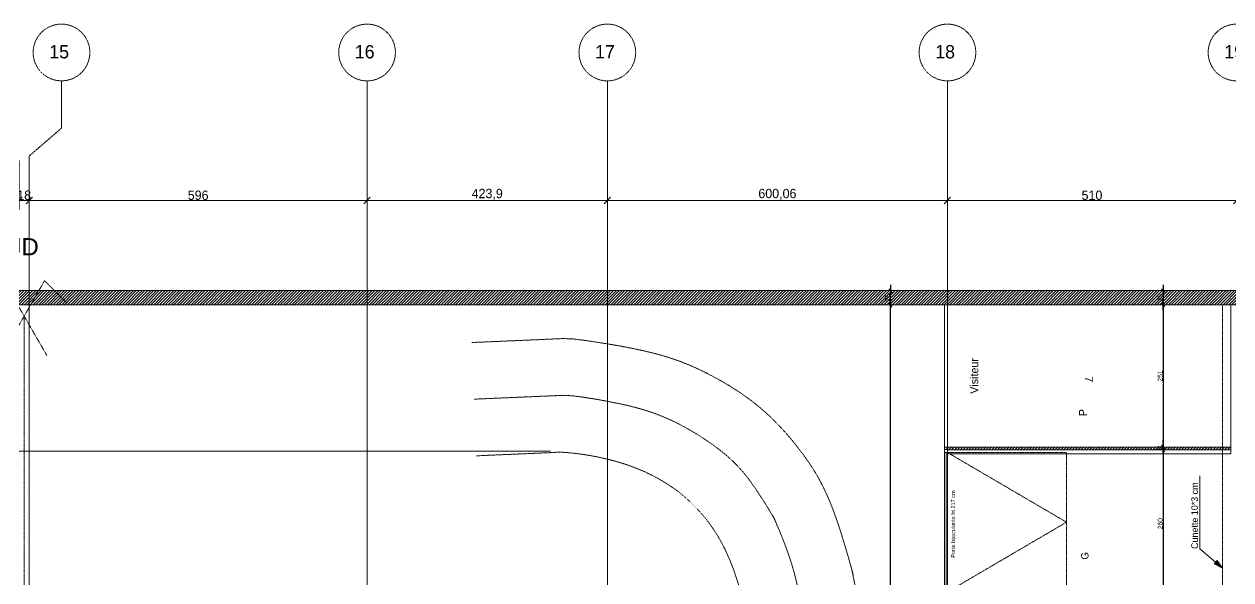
# Model space of a CAD drawing. Header units: millimetres. Extents: x -26249 to 60250, y -21218 to 23336.
# Drawn here: x 17047 to 19176, y -18562 to -17582 of the extents above; entities that cross this region are included whole.
import ezdxf

# ---------------------------------------------------------------- set-up
doc = ezdxf.new("R2010")
doc.units = ezdxf.units.MM
for name, pattern in [('ISO-02', [0.75, 0.6, -0.15]), ('Style de ligne -1', [0.41664, 0.20828, -0.20836]), ('Style de ligne -11', [0.347222, 0.20828, -0.138942]), ('Style de ligne -6', [1.04164, 0.625, -0.20828, 0.06943, -0.13893]), ('VW-01', [0.41656, 0.20828, -0.20828])]:
    doc.linetypes.add(name, pattern=pattern)
for name, color, linetype, lineweight in [('B GÈnÈral_Hatch', 7, 'Continuous', 5), ('B Général', 7, 'Continuous', 5), ('C ANNOTATIONS-cotation', 7, 'Continuous', 5), ('C ANNOTATIONS-prestations', 7, 'Continuous', 5), ('C ANNOTATIONS-texte', 7, 'Continuous', 5), ('C ANNOTATIONS-texte_Hatch', 7, 'Continuous', 5)]:
    doc.layers.add(name, color=color, linetype=linetype, lineweight=lineweight)
doc.layers.add('C ANNOTATIONS-axes', color=1, linetype='ISO-02', lineweight=13, true_color=0xff0000)
doc.styles.add('Arial', font='arial.ttf')
doc.styles.add('Eurostile', font='')
doc.styles.get('Eurostile').set_extended_font_data('Eurostile')
doc.dimstyles.new('100é', dxfattribs={"dimtxt": 20.229601, "dimasz": 6.232178, "dimexe": 10, "dimexo": 25, "dimgap": 1, "dimtad": 1, "dimdec": 1, "dimtxsty": 'Arial', "dimblk": 'VW_SLASH', "dimblk1": 'VW_SLASH', "dimblk2": 'VW_SLASH', "dimcen": 0, "dimdle": 10, "dimazin": 0, "dimtfac": 1, "dimtdec": 1, "dimtix": 1, "dimtmove": 0, "dimatfit": 0, "dimldrblk": 'VW_FILLEDARROW', "dimfxl": 25, "dimfxlon": 1, "dimfrac": 2, "dimtolj": 1, "dimarcsym": 0})
doc.dimstyles.new('Arch', dxfattribs={"dimtxt": 20.229601, "dimasz": 11.224121, "dimexe": 15.875, "dimexo": 7.9375, "dimgap": 7.9375, "dimtad": 1, "dimdec": 1, "dimtxsty": 'Arial', "dimblk": 'VW_SLASH-1', "dimblk1": 'VW_SLASH-1', "dimblk2": 'VW_SLASH-1', "dimcen": 0, "dimdle": 7.9375, "dimazin": 0, "dimtfac": 1, "dimtdec": 1, "dimtix": 1, "dimtmove": 0, "dimatfit": 0, "dimldrblk": 'VW_FILLEDARROW-1', "dimfxl": 1, "dimfrac": 2, "dimtolj": 1, "dimarcsym": 0})
pattern_1 = [(45, (7235.0697, -23502.3608), (2.4253472, -2.6458333), [])]

# ---------------------------------------------------------------- blocks, each defined once
blk = doc.blocks.new('Parking Spaces-5')
at = {"layer": 'B Général', "color": 7, "linetype": 'Continuous', "lineweight": 5}
for p, q in [((0, 0), (0, 500)), ((263, 0), (263, 500)), ((0, 0), (263, 0))]:
    blk.add_line(p, q, dxfattribs=at)
at = {"layer": 'B Général', "color": 7, "extrusion": (0, 0, -1), "insert": (131.5, 250), "char_height": 14.1, "attachment_point": 5, "text_direction": (1, 0, 0), "line_spacing_factor": 0.894142, "style": 'Eurostile'}
blk.add_mtext('7', dxfattribs=at)
blk = doc.blocks.new('Porte basculante ht200cm')
at = {"layer": 'B Général', "color": 7, "linetype": 'Style de ligne -1', "lineweight": 5}
for p, q in [((-123, -2.5), (0, -212.5)), ((0, -212.5), (123, -2.5))]:
    blk.add_line(p, q, dxfattribs=at)
at = {"layer": 'B Général', "color": 7, "linetype": 'Continuous', "lineweight": 5, "flags": 128}
for points in [[(-128, 2.5), (128, 2.5), (128, -2.5), (-128, -2.5)], [(-123, 2.5), (123, 2.5), (123, -0.5), (-123, -0.5)]]:
    blk.add_lwpolyline(points, close=True, dxfattribs=at)
at = {"layer": 'B Général', "flags": 128}
for points in [[(-128, 2.5), (-123, 2.5), (-123, -2.5), (-128, -2.5)], [(123, 2.5), (128, 2.5), (128, -2.5), (123, -2.5)]]:
    blk.add_lwpolyline(points, close=True, dxfattribs=at)
at = {"layer": 'B Général', "color": 7, "linetype": 'Style de ligne -1', "lineweight": 5, "flags": 128}
blk.add_lwpolyline([(-123, -2.5), (123, -2.5), (123, -212.5), (-123, -212.5)], close=True, dxfattribs=at)
at = {"layer": 'B Général', "insert": (-66, -238.4), "char_height": 12.9, "attachment_point": 1, "line_spacing_factor": 0.894142, "style": 'Eurostile'}
blk.add_mtext('G', dxfattribs=at)
at = {"layer": 'C ANNOTATIONS-prestations', "insert": (-62.6, -9), "char_height": 7.059, "attachment_point": 1, "line_spacing_factor": 0.894142, "style": 'Eurostile'}
blk.add_mtext('Porte basculante ht 217 cm', dxfattribs=at)
blk = doc.blocks.new('Groupe-110-1')
at = {"layer": 'B GÈnÈral_Hatch', "linetype": 'Continuous', "lineweight": 0}
blk.add_hatch(color=7, dxfattribs=at).paths.add_polyline_path([(11216, 4148), (11214.9, 4143), (11213.3, 4147.9)])
at = {"layer": 'B Général', "color": 7, "lineweight": 5, "flags": 128}
blk.add_lwpolyline([(11216, 4148), (11214.9, 4143), (11213.3, 4147.9)], close=True, dxfattribs=at)
at = {"layer": 'B Général', "color": 7, "linetype": 'VW-01', "lineweight": 5}
for points, knots in [([(10601.1, 5358.8), (10682.9, 5362.3), (10764.8, 5365.9), (10770.9, 5365.4), (10777.1, 5364.9), (11221.2, 5329.1), (11282.8, 4896.9), (11283.5, 4892), (11284.2, 4887), (11299.5, 4517), (11314.8, 4147.1)], [0, 0, 0, 1, 1, 2, 2, 3, 3, 4, 4, 5, 5, 5]), ([(10605.4, 5258.9), (10684.2, 5262.3), (10762.9, 5265.7), (10766, 5265.5), (10769.1, 5265.2), (11133.5, 5235.9), (11183.8, 4882.8), (11184.1, 4880.4), (11184.5, 4877.9), (11199.7, 4510.4), (11214.9, 4143)], [0, 0, 0, 1, 1, 2, 2, 3, 3, 4, 4, 5, 5, 5]), ([(10609.7, 5159), (10685.4, 5162.3), (10761.1, 5165.5), (11045.8, 5142.6), (11084.8, 4868.7), (11099.9, 4503.8), (11114.9, 4138.8)], [0, 0, 0, 1, 1, 2, 2, 3, 3, 3])]:
    blk.add_open_spline(points, degree=2, knots=knots, dxfattribs=at)
blk = doc.blocks.new('VW_SLASH')
at = {"color": 0, "linetype": 'ByBlock', "lineweight": -2}
blk.add_line((1.6, 0), (-1, 0), dxfattribs=at)
at = {"color": 0, "linetype": 'Continuous', "lineweight": 20, "flags": 128}
blk.add_lwpolyline([(0.5, 0.5), (-0.5, -0.5)], dxfattribs=at)
blk = doc.blocks.new('*D913')
at = {"layer": 'C ANNOTATIONS-cotation', "color": 0, "linetype": 'Continuous', "lineweight": -2, "transparency": 16777216}
for p, q in [((19056.1, -18333), (19046.1, -18333)), ((19056.1, -18339.2), (19056.1, -18586.7))]:
    blk.add_line(p, q, dxfattribs=at)
at = {"layer": 'Defpoints', "color": 0, "linetype": 'Continuous', "transparency": 16777216}
for p in [(19074.1, -18333), (19056.1, -18593), (19129.6, -18593)]:
    blk.add_point(p, dxfattribs=at)
at = {"layer": 'C ANNOTATIONS-cotation', "color": 0, "linetype": 'Continuous', "lineweight": -2, "transparency": 16777216, "xscale": 6.232177734375, "yscale": 6.232177734375, "zscale": 6.232177734375}
for p, rotation in [((19056.1, -18333), 90), ((19056.1, -18593), 270)]:
    blk.add_blockref('VW_SLASH', p, dxfattribs=dict(at, rotation=rotation))
at = {"layer": 'C ANNOTATIONS-cotation', "color": 0, "linetype": 'Continuous', "lineweight": 5, "transparency": 16777216, "insert": (19050.8, -18463), "char_height": 8.47, "attachment_point": 5, "rotation": 90, "style": 'Eurostile'}
blk.add_mtext('\\A1;260', dxfattribs=at)
blk = doc.blocks.new('VW_FILLEDARROW')
at = {"linetype": 'Continuous', "lineweight": 0}
blk.add_hatch(color=0, dxfattribs=at).paths.add_polyline_path([(-1.6, 0.43), (0, 0), (-1.6, -0.43)])
at = {"color": 0, "linetype": 'Continuous', "lineweight": 5, "flags": 128}
blk.add_lwpolyline([(-1.6, 0.43), (0, 0), (-1.6, -0.43)], close=True, dxfattribs=at)
blk = doc.blocks.new('*D914')
at = {"layer": 'C ANNOTATIONS-cotation', "color": 0, "linetype": 'Continuous', "lineweight": -2, "transparency": 16777216}
for p, q in [((19056.1, -18328), (19046.1, -18328)), ((19056.1, -18321.7), (19056.1, -18315.5)), ((19056.1, -18328), (19056.1, -18333)), ((19056.1, -18333), (19046.1, -18333)), ((19056.1, -18339.2), (19056.1, -18345.4))]:
    blk.add_line(p, q, dxfattribs=at)
at = {"layer": 'Defpoints', "color": 0, "linetype": 'Continuous', "transparency": 16777216}
for p in [(19066.1, -18328), (19056.1, -18333), (19074.1, -18333)]:
    blk.add_point(p, dxfattribs=at)
at = {"layer": 'C ANNOTATIONS-cotation', "color": 0, "linetype": 'Continuous', "lineweight": -2, "transparency": 16777216, "xscale": 6.232177734375, "yscale": 6.232177734375, "zscale": 6.232177734375}
for p, rotation in [((19056.1, -18328), 270), ((19056.1, -18333), 90)]:
    blk.add_blockref('VW_SLASH', p, dxfattribs=dict(at, rotation=rotation))
at = {"layer": 'C ANNOTATIONS-cotation', "color": 0, "linetype": 'Continuous', "lineweight": 5, "transparency": 16777216, "insert": (19050.8, -18330.5), "char_height": 8.47, "attachment_point": 5, "rotation": 90, "style": 'Eurostile'}
blk.add_mtext('\\A1;5', dxfattribs=at)
blk = doc.blocks.new('*D915')
at = {"layer": 'C ANNOTATIONS-cotation', "color": 0, "linetype": 'Continuous', "lineweight": -2, "transparency": 16777216}
for p, q in [((19056.1, -18083.2), (19056.1, -18321.7)), ((19056.1, -18328), (19046.1, -18328))]:
    blk.add_line(p, q, dxfattribs=at)
at = {"layer": 'Defpoints', "color": 0, "linetype": 'Continuous', "transparency": 16777216}
for p in [(19133.6, -18077), (19056.1, -18328), (19066.1, -18328)]:
    blk.add_point(p, dxfattribs=at)
at = {"layer": 'C ANNOTATIONS-cotation', "color": 0, "linetype": 'Continuous', "lineweight": -2, "transparency": 16777216, "xscale": 6.232177734375, "yscale": 6.232177734375, "zscale": 6.232177734375}
for p, rotation in [((19056.1, -18077), 90), ((19056.1, -18328), 270)]:
    blk.add_blockref('VW_SLASH', p, dxfattribs=dict(at, rotation=rotation))
at = {"layer": 'C ANNOTATIONS-cotation', "color": 0, "linetype": 'Continuous', "lineweight": 5, "transparency": 16777216, "insert": (19050.8, -18202.5), "char_height": 8.47, "attachment_point": 5, "rotation": 90, "style": 'Eurostile'}
blk.add_mtext('\\A1;251', dxfattribs=at)
blk = doc.blocks.new('*D916')
at = {"layer": 'C ANNOTATIONS-cotation', "color": 0, "linetype": 'Continuous', "lineweight": -2, "transparency": 16777216}
blk.add_line((19056.1, -18058.2), (19056.1, -18070.7), dxfattribs=at)
at = {"layer": 'Defpoints', "color": 0, "linetype": 'Continuous', "transparency": 16777216}
for p in [(19120.1, -18052), (19056.1, -18077), (19133.6, -18077)]:
    blk.add_point(p, dxfattribs=at)
at = {"layer": 'C ANNOTATIONS-cotation', "color": 0, "linetype": 'Continuous', "lineweight": -2, "transparency": 16777216, "xscale": 6.232177734375, "yscale": 6.232177734375, "zscale": 6.232177734375}
for p, rotation in [((19056.1, -18052), 90), ((19056.1, -18077), 270)]:
    blk.add_blockref('VW_SLASH', p, dxfattribs=dict(at, rotation=rotation))
at = {"layer": 'C ANNOTATIONS-cotation', "color": 0, "linetype": 'Continuous', "lineweight": 5, "transparency": 16777216, "insert": (19050.8, -18064.5), "char_height": 8.47, "attachment_point": 5, "rotation": 90, "style": 'Eurostile'}
blk.add_mtext('\\A1;25', dxfattribs=at)
blk = doc.blocks.new('Groupe-64-1')
at = {"layer": 'B Général', "color": 1, "linetype": 'Style de ligne -11', "lineweight": 5}
blk.add_line((2145.7, -1173.9), (2145.7, 946.1), dxfattribs=at)
at = {"layer": 'B Général', "color": 1, "linetype": 'Style de ligne -11', "lineweight": 5, "flags": 128}
for points in [[(2185.7, 876.8), (2109.7, 1008.4), (2069.7, 968.4)], [(2105.7, 876.8), (2181.7, 1008.4), (2221.7, 968.4)]]:
    blk.add_lwpolyline(points, dxfattribs=at)
at = {"layer": 'B Général', "color": 1, "insert": (2119.8, 1083.6), "char_height": 30.34, "attachment_point": 1, "line_spacing_factor": 0.958078, "style": 'Arial'}
blk.add_mtext('JD', dxfattribs=at)
blk = doc.blocks.new('VW_SLASH-1')
at = {"color": 0, "linetype": 'ByBlock', "lineweight": -2}
blk.add_line((0.71, 0), (-1, 0), dxfattribs=at)
at = {"color": 0, "linetype": 'Continuous', "lineweight": 20, "flags": 128}
blk.add_lwpolyline([(0.5, 0.5), (-0.5, -0.5)], dxfattribs=at)
blk = doc.blocks.new('*D18')
at = {"layer": 'C ANNOTATIONS-cotation', "color": 0, "linetype": 'Continuous', "lineweight": -2, "transparency": 16777216}
for p, q in [((2136.7, 1220.6), (2136.7, 1134.1)), ((2154.7, 1220.6), (2154.7, 1134.1)), ((2125.4, 1150), (2114.2, 1150)), ((2154.7, 1150), (2136.7, 1150)), ((2165.9, 1150), (2177.1, 1150))]:
    blk.add_line(p, q, dxfattribs=at)
at = {"layer": 'Defpoints', "color": 0, "transparency": 16777216}
for p in [(2136.7, 1228.6), (2154.7, 1228.6), (2136.7, 1150)]:
    blk.add_point(p, dxfattribs=at)
at = {"layer": 'C ANNOTATIONS-cotation', "color": 0, "lineweight": -2, "transparency": 16777216, "xscale": 11.22412109375, "yscale": 11.22412109375, "zscale": 11.22412109375}
blk.add_blockref('VW_SLASH-1', (2136.7, 1150), dxfattribs=at)
at = {"layer": 'C ANNOTATIONS-cotation', "color": 0, "lineweight": -2, "transparency": 16777216, "xscale": 11.22412109375, "yscale": 11.22412109375, "zscale": 11.22412109375, "rotation": 180}
blk.add_blockref('VW_SLASH-1', (2154.7, 1150), dxfattribs=at)
at = {"layer": 'C ANNOTATIONS-cotation', "color": 0, "lineweight": 5, "transparency": 16777216, "insert": (2145.7, 1159.2), "char_height": 16.45, "attachment_point": 5, "style": 'Eurostile'}
blk.add_mtext('\\A1;18', dxfattribs=at)
blk = doc.blocks.new('VW_FILLEDARROW-1')
at = {"linetype": 'Continuous', "lineweight": 0}
blk.add_hatch(color=0, dxfattribs=at).paths.add_polyline_path([(-1.41, 0.38), (0, 0), (-1.41, -0.38)])
at = {"color": 0, "linetype": 'Continuous', "lineweight": 5, "flags": 128}
blk.add_lwpolyline([(-1.41, 0.38), (0, 0), (-1.41, -0.38)], close=True, dxfattribs=at)
blk = doc.blocks.new('*D19')
at = {"layer": 'C ANNOTATIONS-cotation', "color": 0, "linetype": 'Continuous', "lineweight": -2, "transparency": 16777216}
for p, q in [((2750.7, 1289), (2750.7, 1134.1)), ((2154.7, 1220.6), (2154.7, 1134.1)), ((2739.4, 1150), (2165.9, 1150))]:
    blk.add_line(p, q, dxfattribs=at)
at = {"layer": 'Defpoints', "color": 0, "transparency": 16777216}
for p in [(2750.7, 1296.9), (2154.7, 1228.6), (2154.7, 1150)]:
    blk.add_point(p, dxfattribs=at)
at = {"layer": 'C ANNOTATIONS-cotation', "color": 0, "lineweight": -2, "transparency": 16777216, "xscale": 11.22412109375, "yscale": 11.22412109375, "zscale": 11.22412109375, "rotation": 180}
blk.add_blockref('VW_SLASH-1', (2154.7, 1150), dxfattribs=at)
at = {"layer": 'C ANNOTATIONS-cotation', "color": 0, "lineweight": -2, "transparency": 16777216, "xscale": 11.22412109375, "yscale": 11.22412109375, "zscale": 11.22412109375}
blk.add_blockref('VW_SLASH-1', (2750.7, 1150), dxfattribs=at)
at = {"layer": 'C ANNOTATIONS-cotation', "color": 0, "lineweight": 5, "transparency": 16777216, "insert": (2452.7, 1159.2), "char_height": 16.45, "attachment_point": 5, "style": 'Eurostile'}
blk.add_mtext('\\A1;596', dxfattribs=at)
blk = doc.blocks.new('*D20')
at = {"layer": 'C ANNOTATIONS-cotation', "color": 0, "linetype": 'Continuous', "lineweight": -2, "transparency": 16777216}
for p, q in [((2750.7, 1289), (2750.7, 1134.1)), ((3174.6, 1234.8), (3174.6, 1134.1)), ((3163.4, 1150), (2761.9, 1150))]:
    blk.add_line(p, q, dxfattribs=at)
at = {"layer": 'Defpoints', "color": 0, "transparency": 16777216}
for p in [(2750.7, 1296.9), (3174.6, 1242.7), (2750.7, 1150)]:
    blk.add_point(p, dxfattribs=at)
at = {"layer": 'C ANNOTATIONS-cotation', "color": 0, "lineweight": -2, "transparency": 16777216, "xscale": 11.22412109375, "yscale": 11.22412109375, "zscale": 11.22412109375, "rotation": 180}
blk.add_blockref('VW_SLASH-1', (2750.7, 1150), dxfattribs=at)
at = {"layer": 'C ANNOTATIONS-cotation', "color": 0, "lineweight": -2, "transparency": 16777216, "xscale": 11.22412109375, "yscale": 11.22412109375, "zscale": 11.22412109375}
blk.add_blockref('VW_SLASH-1', (3174.6, 1150), dxfattribs=at)
at = {"layer": 'C ANNOTATIONS-cotation', "color": 0, "lineweight": 5, "transparency": 16777216, "insert": (2962.6, 1160.8), "char_height": 16.45, "attachment_point": 5, "style": 'Eurostile'}
blk.add_mtext('\\A1;423,9', dxfattribs=at)
blk = doc.blocks.new('*D21')
at = {"layer": 'C ANNOTATIONS-cotation', "color": 0, "linetype": 'Continuous', "lineweight": -2, "transparency": 16777216}
for p, q in [((3174.6, 1234.8), (3174.6, 1134.1)), ((3774.6, 1190.6), (3774.6, 1134.1)), ((3763.4, 1150), (3185.8, 1150))]:
    blk.add_line(p, q, dxfattribs=at)
at = {"layer": 'Defpoints', "color": 0, "transparency": 16777216}
for p in [(3174.6, 1242.7), (3774.6, 1198.6), (3174.6, 1150)]:
    blk.add_point(p, dxfattribs=at)
at = {"layer": 'C ANNOTATIONS-cotation', "color": 0, "lineweight": -2, "transparency": 16777216, "xscale": 11.22412109375, "yscale": 11.22412109375, "zscale": 11.22412109375, "rotation": 180}
blk.add_blockref('VW_SLASH-1', (3174.6, 1150), dxfattribs=at)
at = {"layer": 'C ANNOTATIONS-cotation', "color": 0, "lineweight": -2, "transparency": 16777216, "xscale": 11.22412109375, "yscale": 11.22412109375, "zscale": 11.22412109375}
blk.add_blockref('VW_SLASH-1', (3774.6, 1150), dxfattribs=at)
at = {"layer": 'C ANNOTATIONS-cotation', "color": 0, "lineweight": 5, "transparency": 16777216, "insert": (3474.6, 1160.8), "char_height": 16.45, "attachment_point": 5, "style": 'Eurostile'}
blk.add_mtext('\\A1;600,06', dxfattribs=at)
blk = doc.blocks.new('*D22')
at = {"layer": 'C ANNOTATIONS-cotation', "color": 0, "linetype": 'Continuous', "lineweight": -2, "transparency": 16777216}
for p, q in [((4284.6, 1230.6), (4284.6, 1134.1)), ((3774.6, 1190.6), (3774.6, 1134.1)), ((4273.4, 1150), (3785.9, 1150))]:
    blk.add_line(p, q, dxfattribs=at)
at = {"layer": 'Defpoints', "color": 0, "transparency": 16777216}
for p in [(4284.6, 1238.6), (3774.6, 1198.6), (3774.6, 1150)]:
    blk.add_point(p, dxfattribs=at)
at = {"layer": 'C ANNOTATIONS-cotation', "color": 0, "lineweight": -2, "transparency": 16777216, "xscale": 11.22412109375, "yscale": 11.22412109375, "zscale": 11.22412109375, "rotation": 180}
blk.add_blockref('VW_SLASH-1', (3774.6, 1150), dxfattribs=at)
at = {"layer": 'C ANNOTATIONS-cotation', "color": 0, "lineweight": -2, "transparency": 16777216, "xscale": 11.22412109375, "yscale": 11.22412109375, "zscale": 11.22412109375}
blk.add_blockref('VW_SLASH-1', (4284.6, 1150), dxfattribs=at)
at = {"layer": 'C ANNOTATIONS-cotation', "color": 0, "lineweight": 5, "transparency": 16777216, "insert": (4029.6, 1159.2), "char_height": 16.45, "attachment_point": 5, "style": 'Eurostile'}
blk.add_mtext('\\A1;510', dxfattribs=at)
blk = doc.blocks.new('*D940')
at = {"layer": 'C ANNOTATIONS-cotation', "color": 0, "linetype": 'Continuous', "lineweight": -2, "transparency": 16777216}
blk.add_line((18575.1, -18070.7), (18575.1, -18058.2), dxfattribs=at)
at = {"layer": 'Defpoints', "color": 0, "linetype": 'Continuous', "transparency": 16777216}
for p in [(18575.1, -18052), (18638.1, -18052), (18638.1, -18077)]:
    blk.add_point(p, dxfattribs=at)
at = {"layer": 'C ANNOTATIONS-cotation', "color": 0, "linetype": 'Continuous', "lineweight": -2, "transparency": 16777216, "xscale": 6.232177734375, "yscale": 6.232177734375, "zscale": 6.232177734375}
for p, rotation in [((18575.1, -18052), 90), ((18575.1, -18077), 270)]:
    blk.add_blockref('VW_SLASH', p, dxfattribs=dict(at, rotation=rotation))
at = {"layer": 'C ANNOTATIONS-cotation', "color": 0, "linetype": 'Continuous', "lineweight": 5, "transparency": 16777216, "insert": (18569.8, -18064.5), "char_height": 8.47, "attachment_point": 5, "rotation": 90, "style": 'Eurostile'}
blk.add_mtext('\\A1;25', dxfattribs=at)
blk = doc.blocks.new('*D941')
at = {"layer": 'C ANNOTATIONS-cotation', "color": 0, "linetype": 'Continuous', "lineweight": -2, "transparency": 16777216}
for p, q in [((18575.1, -19709.8), (18575.1, -18083.2)), ((18581.1, -19716), (18565.1, -19716))]:
    blk.add_line(p, q, dxfattribs=at)
at = {"layer": 'Defpoints', "color": 0, "linetype": 'Continuous', "transparency": 16777216}
for p in [(18575.1, -18077), (18638.1, -18077), (18606.1, -19716)]:
    blk.add_point(p, dxfattribs=at)
at = {"layer": 'C ANNOTATIONS-cotation', "color": 0, "linetype": 'Continuous', "lineweight": -2, "transparency": 16777216, "xscale": 6.232177734375, "yscale": 6.232177734375, "zscale": 6.232177734375}
for p, rotation in [((18575.1, -18077), 90), ((18575.1, -19716), 270)]:
    blk.add_blockref('VW_SLASH', p, dxfattribs=dict(at, rotation=rotation))
at = {"layer": 'C ANNOTATIONS-cotation', "color": 0, "linetype": 'Continuous', "lineweight": 5, "transparency": 16777216, "insert": (18569.8, -18896.5), "char_height": 8.47, "attachment_point": 5, "rotation": 90, "style": 'Eurostile'}
blk.add_mtext('\\A1;1639', dxfattribs=at)
blk = doc.blocks.new('Groupe-127-1')
at = {"layer": 'C ANNOTATIONS-texte_Hatch', "linetype": 'Continuous', "lineweight": 0}
blk.add_hatch(color=7, dxfattribs=at).paths.add_polyline_path([(11916.3, 4974.6), (11925.5, 4961), (11910.7, 4968.2)])
at = {"layer": 'C ANNOTATIONS-texte', "flags": 128}
blk.add_lwpolyline([(11925.5, 4961), (11885.9, 4994.8), (11885.9, 5123.5)], dxfattribs=at)
at = {"layer": 'C ANNOTATIONS-texte', "lineweight": 5, "flags": 128}
blk.add_lwpolyline([(11916.3, 4974.6), (11925.5, 4961), (11910.7, 4968.2)], close=True, dxfattribs=at)
at = {"layer": 'C ANNOTATIONS-texte', "color": 7, "insert": (11870.6, 4994.8), "char_height": 11.765, "attachment_point": 1, "rotation": 90, "line_spacing_factor": 0.894142, "style": 'Eurostile'}
blk.add_mtext('Cunette 10*3 cm', dxfattribs=at)
blk = doc.blocks.new('axes 2')
at = {"layer": 'B Général', "color": 1, "linetype": 'Style de ligne -6', "lineweight": 13}
for p, q in [((2750.672, -1173.93), (2750.672, 1361.07)), ((3174.575, -1173.93), (3174.575, 1361.07)), ((3774.633, -1173.93), (3774.633, 1361.07))]:
    blk.add_line(p, q, dxfattribs=at)
at = {"layer": 'B Général', "color": 1, "linetype": 'Style de ligne -6', "lineweight": 13, "flags": 128}
blk.add_lwpolyline([(2211.596, 1361.07), (2211.596, 1277.57), (2154.672, 1228.57), (2154.672, -1373.93)], dxfattribs=at)
at = {"layer": 'B Général', "color": 1, "linetype": 'VW-01', "lineweight": 13}
for centre in [(2211.596, 1411.07), (2750.672, 1411.07), (3174.575, 1411.07), (3774.633, 1411.07), (4284.633, 1411.07)]:
    blk.add_circle(centre, 50, dxfattribs=at)
at = {"layer": 'B Général', "color": 7}
blk.add_blockref('Groupe-64-1', (0, 0), dxfattribs=at)
at = {"layer": 'B Général', "color": 7, "char_height": 23.4956, "attachment_point": 1, "line_spacing_factor": 0.895453, "style": 'Eurostile'}
for s, insert in [('15', (2189.944, 1424.159)), ('16', (2729.019, 1424.159)), ('17', (3152.923, 1424.159)), ('18', (3752.98, 1424.159)), ('19', (4262.98, 1424.159))]:
    blk.add_mtext(s, dxfattribs=dict(at, insert=insert))
at = {"layer": 'C ANNOTATIONS-cotation', "color": 7, "linetype": 'Continuous', "lineweight": 5}
for base, p1, p2, picture, middle in [((2154.672, 1150), (2750.672, 1296.902), (2154.672, 1228.57), '*D19', (2452.672, 1159.223)), ((2750.672, 1150), (3174.575, 1242.69), (2750.672, 1296.902), '*D20', (2962.623, 1160.79)), ((3174.575, 1150), (3774.633, 1198.57), (3174.575, 1242.69), '*D21', (3474.604, 1160.79)), ((3774.633, 1150), (4284.633, 1238.57), (3774.633, 1198.57), '*D22', (4029.633, 1159.223)), ((2136.672, 1150), (2154.672, 1228.57), (2136.672, 1228.57), '*D18', (2145.672, 1159.223))]:
    dim = blk.add_linear_dim(base=base, p1=p1, p2=p2, dimstyle='Arch', override={"dimtxt": 16.446886, "dimgap": 1, "dimdec": 2, "dimpost": '<>', "dimtxsty": 'Eurostile', "dimtmove": 2}, dxfattribs=at)
    dim.commit()
    dim.dimension.update_dxf_attribs({"geometry": picture, "text_midpoint": middle})

msp = doc.modelspace()

# ---------------------------------------------------------------- hatches: boundary and pattern name
at = {"layer": 'B GÈnÈral_Hatch', "linetype": 'Continuous', "lineweight": 5}
h = msp.add_hatch(dxfattribs=at)
h.set_pattern_fill('50_BETON', style=0, pattern_type=2)
h.set_pattern_definition(pattern_1)
h.paths.add_polyline_path([(19245.515, -18076.972), (19265.515, -18051.972), (15665.725, -18051.972), (15667.383, -18076.972)])
h = msp.add_hatch(dxfattribs=at)
h.set_pattern_fill('50_BETON', style=0, pattern_type=2)
h.set_pattern_definition(pattern_1)
h.paths.add_polyline_path([(18675.015, -18332.472), (18670.515, -18327.972), (18670.515, -18332.472)])
h = msp.add_hatch(dxfattribs=at)
h.set_pattern_fill('50_BETON', style=0, pattern_type=2)
h.set_pattern_definition(pattern_1)
h.paths.add_polyline_path([(19175.515, -18327.972), (18670.515, -18327.972), (18675.515, -18332.972), (19175.515, -18332.972)])

# ---------------------------------------------------------------- linework, layer by layer
at = {"layer": 'B Général', "color": 7, "linetype": 'Continuous', "lineweight": 18}
for p, q in [((15665.725, -18051.972), (19265.515, -18051.972)), ((15667.383, -18076.972), (19245.515, -18076.972)), ((18670.515, -18332.472), (18670.515, -18327.972)), ((18670.515, -18327.972), (19175.515, -18327.972)), ((18675.515, -18332.972), (19175.515, -18332.972))]:
    msp.add_line(p, q, dxfattribs=at)
at = {"layer": 'B Général', "color": 7, "linetype": 'Continuous', "lineweight": 5}
for p, q in [((15665.725, -18051.972), (19265.515, -18051.972)), ((15667.383, -18076.972), (19245.515, -18076.972)), ((18670.515, -18860.972), (18670.515, -18076.972)), ((18670.515, -18332.472), (18670.515, -18327.972)), ((18670.515, -18327.972), (19175.515, -18327.972)), ((19175.515, -18332.972), (19175.515, -18327.972)), ((18675.015, -18332.472), (18670.515, -18332.472)), ((18675.515, -18334.472), (18675.515, -18332.972)), ((18675.515, -18332.972), (18675.515, -18339.472)), ((18675.515, -18332.972), (19175.515, -18332.972))]:
    msp.add_line(p, q, dxfattribs=at)
at = {"layer": 'B Général', "color": 250, "linetype": 'VW-01', "lineweight": 18, "true_color": 0x444444}
msp.add_line((19160.53, -18612.972), (19160.53, -18076.972), dxfattribs=at)
at = {"layer": 'B Général', "color": 140, "linetype": 'Continuous', "lineweight": 5, "true_color": 0x02abea}
msp.add_line((17975.416, -18335.203), (16295.416, -18335.203), dxfattribs=at)

# ---------------------------------------------------------------- block references
at = {"layer": 'B Général', "color": 7, "xscale": -1, "rotation": 90}
msp.add_blockref('Parking Spaces-5', (19175.515, -18076.972), dxfattribs=at)
at = {"layer": 'B Général', "color": 7}
msp.add_blockref('Groupe-110-1', (7235.07, -23502.361), dxfattribs=at)
at = {"layer": 'B Général', "color": 7, "rotation": 89.99999999668654}
msp.add_blockref('Porte basculante ht200cm', (18673.015, -18460.472), dxfattribs=at)
at = {"layer": 'C ANNOTATIONS-axes', "color": 7}
msp.add_blockref('axes 2', (14900.882, -19043.042), dxfattribs=at)
at = {"layer": 'C ANNOTATIONS-texte', "color": 7}
msp.add_blockref('Groupe-127-1', (7235.07, -23502.361), dxfattribs=at)

# ---------------------------------------------------------------- texts
at = {"layer": 'B Général', "insert": (18907.535, -18273.433), "char_height": 14.118, "attachment_point": 1, "rotation": 90, "line_spacing_factor": 0.894142, "style": 'Eurostile'}
msp.add_mtext('P', dxfattribs=at)
at = {"layer": 'C ANNOTATIONS-texte', "color": 7, "insert": (18715.673, -18202.472), "char_height": 14.118, "width": 251, "attachment_point": 2, "rotation": 90, "line_spacing_factor": 0.894142, "style": 'Eurostile'}
msp.add_mtext('Visiteur', dxfattribs=at)

# ---------------------------------------------------------------- dimensions: what is measured, and where the dimension line sits
at = {"layer": 'C ANNOTATIONS-cotation', "color": 7, "linetype": 'Continuous', "lineweight": 5}
for base, p1, p2, angle, override, picture, middle in [((18575.07, -18051.972), (18638.07, -18076.972), (18638.07, -18051.972), 270, {"dimtxt": 8.470801, "dimdec": 0, "dimpost": '<>', "dimtxsty": 'Eurostile', "dimse1": 1, "dimse2": 1, "dimtmove": 2}, '*D940', (18569.834, -18064.472)), ((19056.07, -18076.972), (19120.07, -18051.972), (19133.57, -18076.972), 90, {"dimtxt": 8.470801, "dimdec": 0, "dimpost": '<>', "dimtxsty": 'Eurostile', "dimse1": 1, "dimse2": 1, "dimtmove": 2}, '*D916', (19050.834, -18064.472)), ((18575.07, -18076.972), (18606.07, -19716.014), (18638.07, -18076.972), 270, {"dimtxt": 8.470801, "dimdec": 0, "dimpost": '<>', "dimtxsty": 'Eurostile', "dimse2": 1, "dimtmove": 2}, '*D941', (18569.834, -18896.493)), ((19056.07, -18327.972), (19133.57, -18076.972), (19066.07, -18327.972), 90, {"dimtxt": 8.470801, "dimdec": 0, "dimpost": '<>', "dimtxsty": 'Eurostile', "dimse1": 1, "dimtmove": 2}, '*D915', (19050.834, -18202.472)), ((19056.07, -18332.972), (19066.07, -18327.972), (19074.07, -18332.972), 90, {"dimtxt": 8.470801, "dimdec": 0, "dimpost": '<>', "dimtxsty": 'Eurostile', "dimtmove": 2}, '*D914', (19050.834, -18330.472)), ((19056.07, -18592.972), (19074.07, -18332.972), (19129.57, -18592.972), 90, {"dimtxt": 8.470801, "dimdec": 0, "dimpost": '<>', "dimtxsty": 'Eurostile', "dimse2": 1, "dimtmove": 2}, '*D913', (19050.834, -18462.972))]:
    dim = msp.add_linear_dim(base=base, p1=p1, p2=p2, angle=angle, dimstyle='100é', override=override, dxfattribs=at)
    dim.commit()
    dim.dimension.update_dxf_attribs({"geometry": picture, "text_midpoint": middle})

doc.saveas('drawing.dxf')
